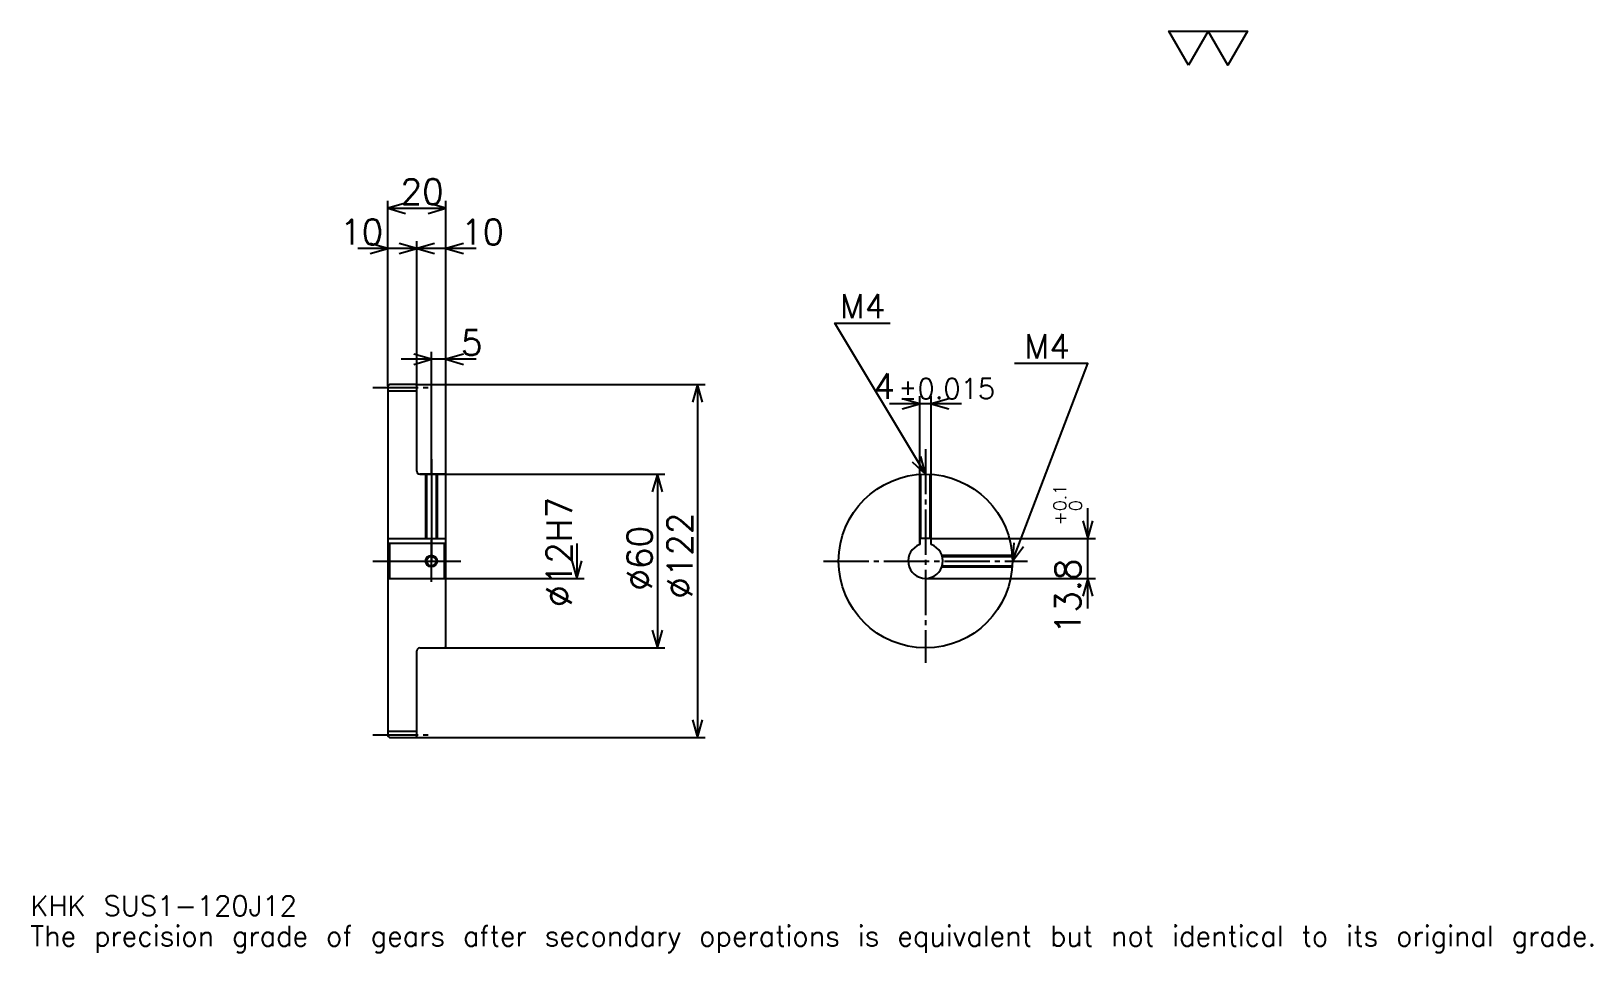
# Model space of a CAD drawing. Extents: x 18 to 557, y 6 to 325.
import ezdxf

# ---------------------------------------------------------------- set-up
doc = ezdxf.new("R2010")
doc.units = 0
doc.linetypes.add('DASHDOT', pattern=[20.869564, 15.652174, -1.73913, 1.73913, -1.73913])
doc.layers.get('0').update_dxf_attribs({"linetype": 'CONTINUOUS'})
doc.layers.add('DASHDOT', color=6, linetype='DASHDOT')
doc.styles.add('KANJI', font='TXT', dxfattribs={"bigfont": 'BIGFONT'})

msp = doc.modelspace()

# ---------------------------------------------------------------- linework, layer by layer
at = {"color": 5}
for p, q in [((140.869568, 202.739136), (140.869568, 266.217407)), ((160.869568, 202.739136), (160.869568, 266.217407)), ((140.869568, 263.608704), (160.869568, 263.608704)), ((161.304352, 249.695648), (130.434784, 249.695648)), ((171.304352, 249.695648), (140.434784, 249.695648)), ((150.869568, 202.739136), (150.869568, 252.304352)), ((171.304352, 211.434784), (145.434784, 211.434784)), ((155.869568, 202.739136), (155.869568, 214.043488)), ((140.869568, 202.239136), (140.869568, 202.739136)), ((150.369568, 202.739136), (160.869568, 202.739136)), ((150.869568, 202.239136), (150.869568, 202.739136)), ((155.869568, 171.739136), (155.869568, 202.739136)), ((155.869568, 171.739136), (155.869568, 202.739136)), ((160.869568, 202.739136), (250.434784, 202.739136)), ((160.869568, 171.239136), (160.869568, 202.739136)), ((247.82608, 202.739136), (247.82608, 80.739136)), ((338.956543, 196.08696), (314.086975, 196.08696)), ((324.521729, 149.539139), (324.521729, 198.695648)), ((328.521729, 149.539139), (328.521729, 198.695648)), ((151.869568, 171.739136), (160.869568, 171.739136)), ((160.869568, 171.739136), (236.521744, 171.739136)), ((233.913055, 171.739136), (233.913055, 111.739136)), ((382.608704, 125.304352), (382.608704, 159.973923)), ((206.08696, 147.739136), (206.08696, 135.739136)), ((328.521729, 149.539139), (385.217407, 149.539139)), ((160.869568, 135.739136), (208.695648, 135.739136)), ((326.521729, 135.739136), (385.217407, 135.739136)), ((151.869568, 111.739136), (160.869568, 111.739136)), ((160.869568, 111.739136), (236.521744, 111.739136)), ((150.369568, 80.739136), (160.869568, 80.739136)), ((160.869568, 80.739136), (250.434784, 80.739136))]:
    msp.add_line(p, q, dxfattribs=at)
at = {"color": 4}
for p, q in [((140.869568, 200.489136), (150.869568, 200.489136)), ((140.869568, 149.539139), (160.869568, 149.539139)), ((141.369568, 147.739136), (141.369568, 135.739136)), ((160.369568, 147.739136), (160.869568, 148.239136)), ((160.369568, 135.739136), (160.869568, 135.239136)), ((140.869568, 82.989136), (150.869568, 82.989136))]:
    msp.add_line(p, q, dxfattribs=at)
at = {"color": 7}
msp.add_lwpolyline([(417.391296, 313.043488), (410.608673, 324.800018), (437.739136, 324.800018), (430.956512, 313.043488), (424.17392, 324.800018), (417.391296, 313.043488)], dxfattribs=at)
at = {"color": 5}
for points in [[(146.956528, 265.347839), (140.869568, 263.608704), (146.956528, 261.869568)], [(154.782608, 261.869568), (160.869568, 263.608704), (154.782608, 265.347839)], [(134.782608, 247.956528), (140.869568, 249.695648), (134.782608, 251.434784)], [(144.782608, 247.956528), (150.869568, 249.695648), (144.782608, 251.434784)], [(156.956528, 251.434784), (150.869568, 249.695648), (156.956528, 247.956528)], [(166.956528, 251.434784), (160.869568, 249.695648), (166.956528, 247.956528)], [(326.521729, 171.739136), (295.217407, 223.913055), (314.347839, 223.913055)], [(149.782608, 209.695648), (155.869568, 211.434784), (149.782608, 213.17392)], [(166.956528, 213.17392), (160.869568, 211.434784), (166.956528, 209.695648)], [(356.521729, 141.739136), (382.608704, 210), (357.217407, 210)], [(249.565216, 196.652176), (247.82608, 202.739136), (246.08696, 196.652176)], [(318.434784, 194.347824), (324.521729, 196.08696), (318.434784, 197.826096)], [(334.608704, 197.826096), (328.521729, 196.08696), (334.608704, 194.347824)], [(321.898743, 176.063873), (326.521729, 171.739136), (324.881317, 177.853424)], [(235.652176, 165.652176), (233.913055, 171.739136), (232.17392, 165.652176)], [(380.869568, 155.626099), (382.608704, 149.539139), (384.347839, 155.626099)], [(357.07016, 148.045868), (356.521729, 141.739136), (360.319214, 146.804184)], [(204.347824, 141.826096), (206.08696, 135.739136), (207.82608, 141.826096)], [(384.347839, 129.652176), (382.608704, 135.739136), (380.869568, 129.652176)], [(232.17392, 117.826096), (233.913055, 111.739136), (235.652176, 117.826096)], [(246.08696, 86.826096), (247.82608, 80.739136), (249.565216, 86.826096)]]:
    msp.add_lwpolyline(points, dxfattribs=at)
at = {"color": 4}
for points in [[(150.869568, 172.739136), (150.869568, 202.239136), (150.369568, 202.739136), (141.369568, 202.739136), (140.869568, 202.239136), (140.869568, 135.239136)], [(151.869568, 111.739136), (160.369568, 111.739136), (160.869568, 112.239136), (160.869568, 171.239136), (160.369568, 171.739136), (151.869568, 171.739136)], [(153.869568, 171.739136), (153.869568, 149.539139)], [(154.249573, 171.739136), (154.249573, 149.539139)], [(157.489563, 171.739136), (157.489563, 149.539139)], [(157.869568, 171.739136), (157.869568, 149.539139)], [(324.521729, 147.395996), (324.521729, 171.672394)], [(324.901733, 149.539139), (324.901733, 171.695358)], [(328.141724, 149.539139), (328.141724, 171.695358)], [(328.521729, 147.395996), (328.521729, 171.672394)], [(140.869568, 135.239136), (141.369568, 135.739136), (160.369568, 135.739136), (160.369568, 147.739136), (141.369568, 147.739136), (140.869568, 148.239136)], [(328.521729, 147.395996), (328.521729, 149.539139), (324.521729, 149.539139), (324.521729, 147.395996)], [(332.178589, 143.739136), (356.455017, 143.739136)], [(332.298889, 143.359131), (356.477966, 143.359131)], [(140.869568, 135.239136), (140.869568, 81.239136), (141.369568, 80.739136), (150.369568, 80.739136), (150.869568, 81.239136), (150.869568, 110.739136)], [(332.178589, 139.739136), (356.455017, 139.739136)], [(332.298889, 140.119141), (356.477966, 140.119141)]]:
    msp.add_lwpolyline(points, dxfattribs=at)
for centre, radius in [((326.521729, 141.739136), 30), ((155.869568, 141.739136), 1.62)]:
    msp.add_circle(centre, radius, dxfattribs=at)
at = {"color": 7}
msp.add_circle((155.869568, 141.739136), 2, dxfattribs=at)
at = {"color": 4}
for centre, radius, start, end in [((151.869568, 172.739136), 1, 180, 270), ((326.521729, 141.739136), 6, 109.47122094, 70.52877906), ((151.869568, 110.739136), 1, 90, 180)]:
    msp.add_arc(centre, radius, start, end, dxfattribs=at)
at = {"layer": 'DASHDOT', "color": 7}
for p, q in [((135.652176, 201.739136), (156.08696, 201.739136)), ((326.521729, 180.434784), (326.521729, 106.521744)), ((155.869568, 171.739136), (155.869568, 141.739136)), ((135.652176, 141.739136), (166.08696, 141.739136)), ((291.304352, 141.739136), (361.739136, 141.739136)), ((135.652176, 81.739136), (156.08696, 81.739136))]:
    msp.add_line(p, q, dxfattribs=at)
for points in [[(155.869568, 176.956528), (155.869568, 144.321747)], [(155.869568, 134.521744), (155.869568, 148.956528)], [(148.652176, 141.739136), (163.08696, 141.739136)]]:
    msp.add_lwpolyline(points, dxfattribs=at)

# ---------------------------------------------------------------- texts
at = {"color": 7, "style": 'KANJI'}
for s, height, p in [('20', 8.695652, (145.217392, 265)), ('10', 8.695652, (124.347824, 251.08696)), ('10', 8.695652, (166.08696, 251.08696)), ('M4', 8.347826, (296.956543, 225.652176)), ('5', 8.695652, (166.08696, 212.82608)), ('M4', 8.347826, (360.695679, 211.739136)), ('4', 8.695652, (308.572205, 197.826096)), ('%%p0.015', 6.956522, (317.17981, 197.826096)), ('KHK SUS1-120J12', 6.956522, (17.391304, 19.130434)), ('The precision grade of gears after secondary operations is equivalent but not identical to its original grade.', 6.956522, (17.391304, 8.695652))]:
    msp.add_text(s, height=height, dxfattribs=at).set_placement(p)
for s, height, p in [('%%c12H7', 8.695652, (204.347824, 125.869568)), ('0.1', 4.347826, (375.130432, 158.972504)), ('0', 4.347826, (380.521729, 158.972504)), ('%%c122', 8.695652, (246.08696, 128.695648)), ('+', 4.347826, (375.130432, 154.102936)), ('%%c60', 8.695652, (232.17392, 131.521744)), ('13.8', 8.695652, (380, 116.464714))]:
    msp.add_text(s, height=height, rotation=90, dxfattribs=at).set_placement(p)

doc.saveas('drawing.dxf')
